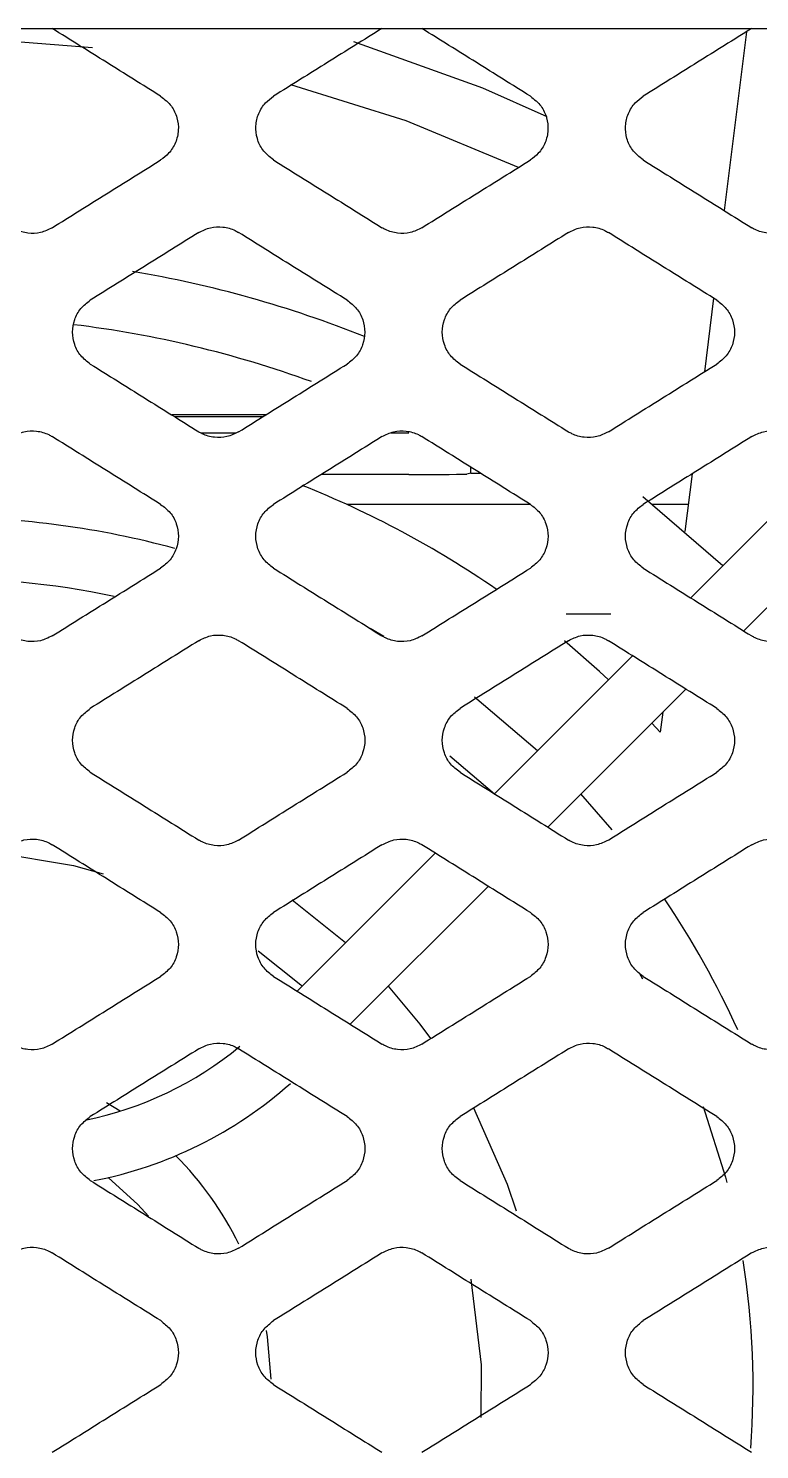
# Model space of a CAD drawing. Header units: millimetres. Extents: x 11355 to 11505, y 8083 to 8171.
# Drawn here: x 11369.824 to 11370.614, y 8089.317 to 8090.854 of the extents above; entities that cross this region are included whole.
import ezdxf

# ---------------------------------------------------------------- set-up
doc = ezdxf.new("R2010")
doc.units = ezdxf.units.MM
doc.layers.add('UPS', color=7, linetype='Continuous')

# ---------------------------------------------------------------- blocks, each defined once
blk = doc.blocks.new('UPS - 2.2kVA (APC SRT2200RMXLI-NC)')
at = {"linetype": 'Continuous'}
for p, q in [((2314.4138, 1376.5248), (2327.7323, 1376.5248)), ((2325.8012, 1376.5212), (2325.7774, 1376.3279)), ((2325.7658, 1376.2331), (2325.756, 1376.1537)), ((2325.2819, 1376.107), (2325.1803, 1376.107)), ((2325.1832, 1376.1052), (2325.2789, 1376.1052)), ((2325.2116, 1376.0876), (2325.2498, 1376.0876)), ((2325.4173, 1376.0876), (2325.4365, 1376.0876)), ((2325.5036, 1376.0442), (2325.5036, 1376.0505)), ((2325.8903, 1376.0584), (2325.7411, 1375.9093)), ((2325.4365, 1376.0426), (2325.3419, 1376.0426)), ((2325.5036, 1376.0442), (2325.4993, 1376.0431)), ((2325.5036, 1376.0442), (2325.5136, 1376.0442)), ((2325.7425, 1376.0433), (2325.7348, 1375.981)), ((2325.7758, 1375.944), (2325.6895, 1376.0184)), ((2325.7985, 1375.8734), (2325.9477, 1376.0226)), ((2325.568, 1376.0102), (2325.3696, 1376.0102)), ((2325.7384, 1376.0102), (2325.6999, 1376.0102)), ((2325.6066, 1375.8919), (2325.6549, 1375.8919)), ((2325.4096, 1375.8675), (2325.3946, 1375.876)), ((2325.6783, 1375.8465), (2325.5291, 1375.6973)), ((2325.5757, 1375.7439), (2325.5073, 1375.8017)), ((2325.5866, 1375.6614), (2325.7358, 1375.8106)), ((2325.7109, 1375.7857), (2325.7082, 1375.764)), ((2325.7082, 1375.764), (2325.699, 1375.7739)), ((2325.4808, 1375.7386), (2325.529, 1375.6972)), ((2325.6564, 1375.6585), (2325.6223, 1375.6972)), ((2325.4651, 1375.6333), (2325.3159, 1375.4841)), ((2325.3733, 1375.4482), (2325.5225, 1375.5974)), ((2325.368, 1375.5362), (2325.3106, 1375.5825)), ((2325.6853, 1375.504), (2325.6891, 1375.4975)), ((2325.1245, 1375.3544), (2325.1098, 1375.3633))]:
    blk.add_line(p, q, dxfattribs=at)
at = {"linetype": 'Continuous', "flags": 128}
for points in [[(2324.9853, 1376.5122), (2325.0079, 1376.5112), (2325.0948, 1376.5043)], [(2325.5861, 1376.4294), (2325.5166, 1376.4603), (2325.377, 1376.5103)], [(2325.3085, 1376.4644), (2325.4333, 1376.4252), (2325.5545, 1376.3748)], [(2325.6524, 1375.8206), (2325.6427, 1375.8295), (2325.6047, 1375.8627)], [(2324.9879, 1375.6343), (2325.0741, 1375.6198), (2325.1063, 1375.6109)], [(2325.2738, 1375.5277), (2325.3198, 1375.4909), (2325.3213, 1375.4895)], [(2325.4604, 1375.4329), (2325.4489, 1375.4484), (2325.4147, 1375.4896)], [(2325.5528, 1375.246), (2325.5431, 1375.2751), (2325.5069, 1375.3575)], [(2325.7544, 1375.3594), (2325.7787, 1375.2828), (2325.7802, 1375.2772)], [(2325.1118, 1375.2826), (2325.1438, 1375.2535), (2325.1553, 1375.2406)], [(2325.5035, 1375.1725), (2325.5147, 1375.0802), (2325.5142, 1375.0232)], [(2325.2878, 1375.0644), (2325.2839, 1375.1102), (2325.2828, 1375.117)]]:
    blk.add_lwpolyline(points, dxfattribs=at)
at = {"linetype": 'Continuous'}
for centre, radius, start, end in [((2324.9353, 1375.0568), 1.2221, 68.222, 80.4561), ((2324.9353, 1375.0568), 1.1561, 69.9696, 83.1017), ((2324.9353, 1375.0568), 1.0476, 55.3545, 68.3899), ((2324.9353, 1375.0568), 0.9392, 74.6687, 90), ((2324.9353, 1375.0568), 0.8732, 77.9055, 91.3888), ((2324.9353, 1375.0568), 0.9392, 24.218, 34.1332), ((2325.0119, 1375.7167), 0.3795, 281.3705, 309.6506), ((2325.0119, 1375.7167), 0.4455, 280.9135, 311.7462), ((2324.9353, 1375.0568), 0.3527, 25.8427, 44.9951), ((2324.9353, 1375.0568), 0.8732, 355.6127, 8.957)]:
    blk.add_arc(centre, radius, start, end, dxfattribs=at)
blk.add_ellipse((2325.4365, 1376.0431), major_axis=(0.0629, 0), ratio=0.008727, start_param=4.712389, end_param=6.248279, dxfattribs=at)
for points, knots in [([(2325.1683, 1376.4516), (2325.1586, 1376.4577), (2325.139, 1376.4699), (2325.1, 1376.4943), (2325.0707, 1376.5126), (2325.0511, 1376.5248)], [0, 0, 0, 0, 0.250053, 0.500107, 1, 1, 1, 1]), ([(2325.4075, 1376.5248), (2325.3977, 1376.5187), (2325.3782, 1376.5065), (2325.3391, 1376.4821), (2325.3098, 1376.4638), (2325.2903, 1376.4516)], [0, 0, 0, 0, 0.2500534, 0.5001068, 1, 1, 1, 1]), ([(2325.5678, 1376.4516), (2325.558, 1376.4577), (2325.5385, 1376.4699), (2325.4994, 1376.4943), (2325.4701, 1376.5126), (2325.4506, 1376.5248)], [0, 0, 0, 0, 0.250053, 0.500107, 1, 1, 1, 1]), ([(2325.807, 1376.5248), (2325.7972, 1376.5187), (2325.7777, 1376.5065), (2325.7386, 1376.4821), (2325.7093, 1376.4638), (2325.6898, 1376.4516)], [0, 0, 0, 0, 0.2500534, 0.5001068, 1, 1, 1, 1]), ([(2325.1683, 1376.4516), (2325.1725, 1376.4482), (2325.1804, 1376.442), (2325.1866, 1376.4285), (2325.1882, 1376.4147), (2325.185, 1376.4012), (2325.1781, 1376.3899), (2325.1714, 1376.3849), (2325.1683, 1376.3826)], [0, 0, 0, 0, 0.194318, 0.360854, 0.528149, 0.695606, 0.862865, 1, 1, 1, 1]), ([(2325.2903, 1376.3826), (2325.2861, 1376.386), (2325.2783, 1376.3922), (2325.2721, 1376.4057), (2325.2705, 1376.4195), (2325.2736, 1376.433), (2325.2806, 1376.4443), (2325.2873, 1376.4493), (2325.2903, 1376.4516)], [0, 0, 0, 0, 0.19432, 0.360812, 0.528037, 0.695467, 0.862768, 1, 1, 1, 1]), ([(2325.5678, 1376.4516), (2325.572, 1376.4482), (2325.5798, 1376.442), (2325.586, 1376.4285), (2325.5876, 1376.4147), (2325.5845, 1376.4012), (2325.5775, 1376.3899), (2325.5708, 1376.3849), (2325.5678, 1376.3826)], [0, 0, 0, 0, 0.1943179, 0.3608544, 0.5281487, 0.6956056, 0.862865, 1, 1, 1, 1]), ([(2325.6898, 1376.3826), (2325.6856, 1376.386), (2325.6777, 1376.3922), (2325.6715, 1376.4057), (2325.6699, 1376.4195), (2325.6731, 1376.433), (2325.68, 1376.4443), (2325.6867, 1376.4493), (2325.6898, 1376.4516)], [0, 0, 0, 0, 0.19432, 0.360812, 0.528037, 0.695467, 0.862768, 1, 1, 1, 1]), ([(2325.0511, 1376.3094), (2325.0609, 1376.3155), (2325.0804, 1376.3277), (2325.1195, 1376.3521), (2325.1488, 1376.3704), (2325.1683, 1376.3826)], [0, 0, 0, 0, 0.250041, 0.500082, 1, 1, 1, 1]), ([(2325.2903, 1376.3826), (2325.3001, 1376.3765), (2325.3196, 1376.3643), (2325.3587, 1376.3399), (2325.388, 1376.3216), (2325.4075, 1376.3094)], [0, 0, 0, 0, 0.250041, 0.500082, 1, 1, 1, 1]), ([(2325.4506, 1376.3094), (2325.4604, 1376.3155), (2325.4799, 1376.3277), (2325.519, 1376.3521), (2325.5483, 1376.3704), (2325.5678, 1376.3826)], [0, 0, 0, 0, 0.250041, 0.500082, 1, 1, 1, 1]), ([(2325.6898, 1376.3826), (2325.6995, 1376.3765), (2325.7191, 1376.3643), (2325.7581, 1376.3399), (2325.7874, 1376.3216), (2325.807, 1376.3094)], [0, 0, 0, 0, 0.250041, 0.500082, 1, 1, 1, 1]), ([(2325.0511, 1376.3094), (2325.047, 1376.3074), (2325.0388, 1376.3033), (2325.0248, 1376.3028), (2325.0145, 1376.3057), (2325.0093, 1376.3087), (2325.008, 1376.3094)], [0, 0, 0, 0, 0.301015, 0.601998, 0.903375, 1, 1, 1, 1]), ([(2325.2095, 1376.3042), (2325.2136, 1376.3062), (2325.2218, 1376.3103), (2325.2358, 1376.3108), (2325.2462, 1376.3079), (2325.2514, 1376.3049), (2325.2526, 1376.3042)], [0, 0, 0, 0, 0.3011575, 0.6022847, 0.903694, 1, 1, 1, 1]), ([(2325.4506, 1376.3094), (2325.4465, 1376.3074), (2325.4383, 1376.3033), (2325.4243, 1376.3028), (2325.414, 1376.3057), (2325.4088, 1376.3087), (2325.4075, 1376.3094)], [0, 0, 0, 0, 0.301015, 0.601998, 0.903375, 1, 1, 1, 1]), ([(2325.609, 1376.3042), (2325.6131, 1376.3062), (2325.6213, 1376.3103), (2325.6353, 1376.3108), (2325.6456, 1376.3079), (2325.6508, 1376.3049), (2325.6521, 1376.3042)], [0, 0, 0, 0, 0.3011575, 0.6022847, 0.903694, 1, 1, 1, 1]), ([(2325.8501, 1376.3094), (2325.846, 1376.3074), (2325.8378, 1376.3033), (2325.8238, 1376.3028), (2325.8134, 1376.3057), (2325.8082, 1376.3087), (2325.807, 1376.3094)], [0, 0, 0, 0, 0.301015, 0.601998, 0.903375, 1, 1, 1, 1]), ([(2325.2095, 1376.3042), (2325.1998, 1376.2981), (2325.1802, 1376.2859), (2325.1411, 1376.2615), (2325.1118, 1376.2432), (2325.0923, 1376.231)], [0, 0, 0, 0, 0.2500459, 0.5000919, 1, 1, 1, 1]), ([(2325.3698, 1376.231), (2325.3601, 1376.2371), (2325.3405, 1376.2493), (2325.3014, 1376.2737), (2325.2721, 1376.292), (2325.2526, 1376.3042)], [0, 0, 0, 0, 0.250046, 0.500092, 1, 1, 1, 1]), ([(2325.609, 1376.3042), (2325.5992, 1376.2981), (2325.5797, 1376.2859), (2325.5406, 1376.2615), (2325.5113, 1376.2432), (2325.4918, 1376.231)], [0, 0, 0, 0, 0.250046, 0.500092, 1, 1, 1, 1]), ([(2325.7693, 1376.231), (2325.7595, 1376.2371), (2325.74, 1376.2493), (2325.7009, 1376.2737), (2325.6716, 1376.292), (2325.6521, 1376.3042)], [0, 0, 0, 0, 0.250046, 0.500092, 1, 1, 1, 1]), ([(2325.0923, 1376.162), (2325.0887, 1376.1648), (2325.0814, 1376.1704), (2325.0748, 1376.1828), (2325.0724, 1376.1965), (2325.0748, 1376.2102), (2325.0814, 1376.2226), (2325.0887, 1376.2282), (2325.0923, 1376.231)], [0, 0, 0, 0, 0.166661, 0.333294, 0.500578, 0.667546, 0.834534, 1, 1, 1, 1]), ([(2325.3698, 1376.231), (2325.3735, 1376.2281), (2325.3808, 1376.2225), (2325.3874, 1376.2101), (2325.3897, 1376.1964), (2325.3873, 1376.1827), (2325.3807, 1376.1704), (2325.3734, 1376.1648), (2325.3698, 1376.162)], [0, 0, 0, 0, 0.166702, 0.333375, 0.500722, 0.667724, 0.834682, 1, 1, 1, 1]), ([(2325.4918, 1376.162), (2325.4881, 1376.1648), (2325.4809, 1376.1704), (2325.4743, 1376.1828), (2325.4719, 1376.1965), (2325.4743, 1376.2102), (2325.4809, 1376.2226), (2325.4882, 1376.2282), (2325.4918, 1376.231)], [0, 0, 0, 0, 0.166661, 0.333294, 0.500578, 0.667546, 0.834534, 1, 1, 1, 1]), ([(2325.7693, 1376.231), (2325.7729, 1376.2281), (2325.7802, 1376.2225), (2325.7868, 1376.2101), (2325.7892, 1376.1964), (2325.7868, 1376.1827), (2325.7802, 1376.1704), (2325.7729, 1376.1648), (2325.7693, 1376.162)], [0, 0, 0, 0, 0.166702, 0.333375, 0.500722, 0.667724, 0.834682, 1, 1, 1, 1]), ([(2325.0923, 1376.162), (2325.1021, 1376.1559), (2325.1216, 1376.1437), (2325.1607, 1376.1193), (2325.19, 1376.101), (2325.2095, 1376.0887)], [0, 0, 0, 0, 0.250035, 0.500069, 1, 1, 1, 1]), ([(2325.2526, 1376.0887), (2325.2624, 1376.0948), (2325.2819, 1376.1071), (2325.321, 1376.1315), (2325.3503, 1376.1498), (2325.3698, 1376.162)], [0, 0, 0, 0, 0.250035, 0.500069, 1, 1, 1, 1]), ([(2325.4918, 1376.162), (2325.5015, 1376.1559), (2325.5211, 1376.1437), (2325.5602, 1376.1193), (2325.5894, 1376.101), (2325.609, 1376.0887)], [0, 0, 0, 0, 0.250035, 0.500069, 1, 1, 1, 1]), ([(2325.6521, 1376.0887), (2325.6619, 1376.0948), (2325.6814, 1376.1071), (2325.7205, 1376.1315), (2325.7498, 1376.1498), (2325.7693, 1376.162)], [0, 0, 0, 0, 0.250035, 0.500069, 1, 1, 1, 1]), ([(2325.008, 1376.0836), (2325.0121, 1376.0856), (2325.0204, 1376.0897), (2325.0344, 1376.0902), (2325.0447, 1376.0873), (2325.0499, 1376.0843), (2325.0511, 1376.0836)], [0, 0, 0, 0, 0.301559, 0.603083, 0.904825, 1, 1, 1, 1]), ([(2325.1683, 1376.0103), (2325.1586, 1376.0164), (2325.139, 1376.0286), (2325.1, 1376.053), (2325.0707, 1376.0714), (2325.0511, 1376.0836)], [0, 0, 0, 0, 0.250039, 0.500077, 1, 1, 1, 1]), ([(2325.2526, 1376.0887), (2325.2485, 1376.0867), (2325.2403, 1376.0826), (2325.2263, 1376.0821), (2325.2159, 1376.085), (2325.2108, 1376.088), (2325.2095, 1376.0887)], [0, 0, 0, 0, 0.30145, 0.602864, 0.90458, 1, 1, 1, 1]), ([(2325.4075, 1376.0836), (2325.3977, 1376.0775), (2325.3782, 1376.0652), (2325.3391, 1376.0408), (2325.3098, 1376.0225), (2325.2903, 1376.0103)], [0, 0, 0, 0, 0.250039, 0.500077, 1, 1, 1, 1]), ([(2325.4075, 1376.0836), (2325.4116, 1376.0856), (2325.4198, 1376.0897), (2325.4338, 1376.0902), (2325.4442, 1376.0873), (2325.4494, 1376.0843), (2325.4506, 1376.0836)], [0, 0, 0, 0, 0.301559, 0.603083, 0.904825, 1, 1, 1, 1]), ([(2325.5678, 1376.0103), (2325.558, 1376.0164), (2325.5385, 1376.0286), (2325.4994, 1376.053), (2325.4701, 1376.0714), (2325.4506, 1376.0836)], [0, 0, 0, 0, 0.250039, 0.500077, 1, 1, 1, 1]), ([(2325.6521, 1376.0887), (2325.648, 1376.0867), (2325.6398, 1376.0826), (2325.6258, 1376.0821), (2325.6154, 1376.085), (2325.6102, 1376.088), (2325.609, 1376.0887)], [0, 0, 0, 0, 0.30145, 0.602864, 0.90458, 1, 1, 1, 1]), ([(2325.807, 1376.0836), (2325.7972, 1376.0775), (2325.7777, 1376.0652), (2325.7386, 1376.0408), (2325.7093, 1376.0225), (2325.6898, 1376.0103)], [0, 0, 0, 0, 0.250039, 0.500077, 1, 1, 1, 1]), ([(2325.807, 1376.0836), (2325.8111, 1376.0856), (2325.8193, 1376.0897), (2325.8333, 1376.0902), (2325.8437, 1376.0873), (2325.8488, 1376.0843), (2325.8501, 1376.0836)], [0, 0, 0, 0, 0.301559, 0.603083, 0.904825, 1, 1, 1, 1]), ([(2325.1683, 1376.0103), (2325.172, 1376.0075), (2325.1793, 1376.0019), (2325.1859, 1375.9895), (2325.1883, 1375.9758), (2325.1858, 1375.9621), (2325.1792, 1375.9497), (2325.172, 1375.9441), (2325.1683, 1375.9413)], [0, 0, 0, 0, 0.166787, 0.333551, 0.500809, 0.667627, 0.8344, 1, 1, 1, 1]), ([(2325.2903, 1375.9413), (2325.2866, 1375.9441), (2325.2794, 1375.9498), (2325.2728, 1375.9622), (2325.2704, 1375.9759), (2325.2728, 1375.9896), (2325.2794, 1376.0019), (2325.2867, 1376.0075), (2325.2903, 1376.0103)], [0, 0, 0, 0, 0.166752, 0.333482, 0.500689, 0.66748, 0.834277, 1, 1, 1, 1]), ([(2325.5678, 1376.0103), (2325.5715, 1376.0075), (2325.5787, 1376.0019), (2325.5853, 1375.9895), (2325.5877, 1375.9758), (2325.5853, 1375.9621), (2325.5787, 1375.9497), (2325.5714, 1375.9441), (2325.5678, 1375.9413)], [0, 0, 0, 0, 0.166787, 0.333551, 0.500809, 0.667627, 0.8344, 1, 1, 1, 1]), ([(2325.6898, 1375.9413), (2325.6861, 1375.9441), (2325.6788, 1375.9498), (2325.6722, 1375.9622), (2325.6698, 1375.9759), (2325.6723, 1375.9896), (2325.6789, 1376.0019), (2325.6861, 1376.0075), (2325.6898, 1376.0103)], [0, 0, 0, 0, 0.166752, 0.333482, 0.500689, 0.66748, 0.834277, 1, 1, 1, 1]), ([(2325.0511, 1375.8681), (2325.0609, 1375.8742), (2325.0804, 1375.8864), (2325.1195, 1375.9108), (2325.1488, 1375.9291), (2325.1683, 1375.9413)], [0, 0, 0, 0, 0.250029, 0.500058, 1, 1, 1, 1]), ([(2325.2903, 1375.9413), (2325.3001, 1375.9352), (2325.3196, 1375.923), (2325.3587, 1375.8986), (2325.388, 1375.8803), (2325.4075, 1375.8681)], [0, 0, 0, 0, 0.250029, 0.500058, 1, 1, 1, 1]), ([(2325.4506, 1375.8681), (2325.4604, 1375.8742), (2325.4799, 1375.8864), (2325.519, 1375.9108), (2325.5483, 1375.9291), (2325.5678, 1375.9413)], [0, 0, 0, 0, 0.250029, 0.500058, 1, 1, 1, 1]), ([(2325.6898, 1375.9413), (2325.6995, 1375.9352), (2325.7191, 1375.923), (2325.7581, 1375.8986), (2325.7874, 1375.8803), (2325.807, 1375.8681)], [0, 0, 0, 0, 0.250029, 0.500058, 1, 1, 1, 1]), ([(2325.0511, 1375.8681), (2325.047, 1375.866), (2325.0388, 1375.862), (2325.0248, 1375.8615), (2325.0144, 1375.8644), (2325.0093, 1375.8674), (2325.008, 1375.8681)], [0, 0, 0, 0, 0.301785, 0.60353, 0.905524, 1, 1, 1, 1]), ([(2325.2095, 1375.8629), (2325.1997, 1375.8568), (2325.1802, 1375.8446), (2325.1411, 1375.8202), (2325.1118, 1375.8019), (2325.0923, 1375.7897)], [0, 0, 0, 0, 0.250032, 0.500063, 1, 1, 1, 1]), ([(2325.2095, 1375.8629), (2325.2136, 1375.865), (2325.2219, 1375.869), (2325.2359, 1375.8695), (2325.2462, 1375.8666), (2325.2514, 1375.8636), (2325.2526, 1375.8629)], [0, 0, 0, 0, 0.3018585, 0.6036777, 0.9056923, 1, 1, 1, 1]), ([(2325.3698, 1375.7897), (2325.3601, 1375.7958), (2325.3405, 1375.808), (2325.3015, 1375.8324), (2325.2722, 1375.8507), (2325.2526, 1375.8629)], [0, 0, 0, 0, 0.250032, 0.500063, 1, 1, 1, 1]), ([(2325.4506, 1375.8681), (2325.4465, 1375.866), (2325.4383, 1375.862), (2325.4242, 1375.8615), (2325.4139, 1375.8644), (2325.4087, 1375.8674), (2325.4075, 1375.8681)], [0, 0, 0, 0, 0.301785, 0.60353, 0.905524, 1, 1, 1, 1]), ([(2325.609, 1375.8629), (2325.5992, 1375.8568), (2325.5797, 1375.8446), (2325.5406, 1375.8202), (2325.5113, 1375.8019), (2325.4918, 1375.7897)], [0, 0, 0, 0, 0.250032, 0.500063, 1, 1, 1, 1]), ([(2325.609, 1375.8629), (2325.6131, 1375.865), (2325.6213, 1375.869), (2325.6354, 1375.8695), (2325.6457, 1375.8666), (2325.6509, 1375.8636), (2325.6521, 1375.8629)], [0, 0, 0, 0, 0.301859, 0.603678, 0.905692, 1, 1, 1, 1]), ([(2325.7693, 1375.7897), (2325.7595, 1375.7958), (2325.74, 1375.808), (2325.7009, 1375.8324), (2325.6716, 1375.8507), (2325.6521, 1375.8629)], [0, 0, 0, 0, 0.250032, 0.500063, 1, 1, 1, 1]), ([(2325.8501, 1375.8681), (2325.846, 1375.866), (2325.8377, 1375.862), (2325.8237, 1375.8615), (2325.8134, 1375.8644), (2325.8082, 1375.8674), (2325.807, 1375.8681)], [0, 0, 0, 0, 0.301785, 0.60353, 0.905524, 1, 1, 1, 1]), ([(2325.0923, 1375.7207), (2325.0887, 1375.7235), (2325.0814, 1375.7291), (2325.0748, 1375.7415), (2325.0724, 1375.7552), (2325.0748, 1375.7689), (2325.0814, 1375.7813), (2325.0887, 1375.7869), (2325.0923, 1375.7897)], [0, 0, 0, 0, 0.166784, 0.333549, 0.500696, 0.667344, 0.83399, 1, 1, 1, 1]), ([(2325.3698, 1375.7897), (2325.3735, 1375.7869), (2325.3808, 1375.7812), (2325.3874, 1375.7688), (2325.3898, 1375.7551), (2325.3873, 1375.7414), (2325.3807, 1375.7291), (2325.3735, 1375.7235), (2325.3698, 1375.7207)], [0, 0, 0, 0, 0.166811, 0.333603, 0.500789, 0.667459, 0.834086, 1, 1, 1, 1]), ([(2325.4918, 1375.7207), (2325.4881, 1375.7235), (2325.4808, 1375.7291), (2325.4742, 1375.7415), (2325.4719, 1375.7552), (2325.4743, 1375.7689), (2325.4809, 1375.7813), (2325.4881, 1375.7869), (2325.4918, 1375.7897)], [0, 0, 0, 0, 0.166784, 0.333549, 0.500696, 0.667344, 0.83399, 1, 1, 1, 1]), ([(2325.7693, 1375.7897), (2325.7729, 1375.7869), (2325.7802, 1375.7812), (2325.7868, 1375.7688), (2325.7892, 1375.7551), (2325.7868, 1375.7414), (2325.7802, 1375.7291), (2325.7729, 1375.7235), (2325.7693, 1375.7207)], [0, 0, 0, 0, 0.166811, 0.333603, 0.500789, 0.667459, 0.834086, 1, 1, 1, 1]), ([(2325.0923, 1375.7207), (2325.1021, 1375.7146), (2325.1216, 1375.7024), (2325.1607, 1375.678), (2325.19, 1375.6596), (2325.2095, 1375.6474)], [0, 0, 0, 0, 0.250023, 0.500046, 1, 1, 1, 1]), ([(2325.2526, 1375.6474), (2325.2624, 1375.6535), (2325.2819, 1375.6658), (2325.321, 1375.6902), (2325.3503, 1375.7085), (2325.3698, 1375.7207)], [0, 0, 0, 0, 0.250023, 0.500046, 1, 1, 1, 1]), ([(2325.4918, 1375.7207), (2325.5015, 1375.7146), (2325.5211, 1375.7024), (2325.5601, 1375.678), (2325.5894, 1375.6596), (2325.609, 1375.6474)], [0, 0, 0, 0, 0.250023, 0.500046, 1, 1, 1, 1]), ([(2325.6521, 1375.6474), (2325.6619, 1375.6535), (2325.6814, 1375.6658), (2325.7205, 1375.6902), (2325.7498, 1375.7085), (2325.7693, 1375.7207)], [0, 0, 0, 0, 0.250023, 0.500046, 1, 1, 1, 1]), ([(2325.008, 1375.6423), (2325.0121, 1375.6443), (2325.0204, 1375.6484), (2325.0344, 1375.6489), (2325.0448, 1375.646), (2325.0499, 1375.643), (2325.0511, 1375.6423)], [0, 0, 0, 0, 0.302064, 0.604086, 0.906311, 1, 1, 1, 1]), ([(2325.2526, 1375.6474), (2325.2485, 1375.6454), (2325.2403, 1375.6413), (2325.2262, 1375.6408), (2325.2159, 1375.6437), (2325.2107, 1375.6467), (2325.2095, 1375.6474)], [0, 0, 0, 0, 0.30202, 0.603998, 0.906207, 1, 1, 1, 1]), ([(2325.4075, 1375.6423), (2325.4116, 1375.6443), (2325.4199, 1375.6484), (2325.4339, 1375.6489), (2325.4442, 1375.646), (2325.4494, 1375.643), (2325.4506, 1375.6423)], [0, 0, 0, 0, 0.302064, 0.604086, 0.906311, 1, 1, 1, 1]), ([(2325.6521, 1375.6474), (2325.648, 1375.6454), (2325.6397, 1375.6413), (2325.6257, 1375.6408), (2325.6154, 1375.6437), (2325.6102, 1375.6467), (2325.609, 1375.6474)], [0, 0, 0, 0, 0.30202, 0.603998, 0.906207, 1, 1, 1, 1]), ([(2325.807, 1375.6423), (2325.8111, 1375.6443), (2325.8193, 1375.6484), (2325.8334, 1375.6489), (2325.8437, 1375.646), (2325.8489, 1375.643), (2325.8501, 1375.6423)], [0, 0, 0, 0, 0.302064, 0.604086, 0.906311, 1, 1, 1, 1]), ([(2325.1683, 1375.569), (2325.1586, 1375.5751), (2325.139, 1375.5873), (2325.1, 1375.6118), (2325.0707, 1375.6301), (2325.0511, 1375.6423)], [0, 0, 0, 0, 0.250025, 0.500049, 1, 1, 1, 1]), ([(2325.4075, 1375.6423), (2325.3977, 1375.6362), (2325.3782, 1375.624), (2325.3391, 1375.5996), (2325.3098, 1375.5812), (2325.2903, 1375.569)], [0, 0, 0, 0, 0.250025, 0.500049, 1, 1, 1, 1]), ([(2325.5678, 1375.569), (2325.558, 1375.5751), (2325.5385, 1375.5873), (2325.4994, 1375.6118), (2325.4701, 1375.6301), (2325.4506, 1375.6423)], [0, 0, 0, 0, 0.250025, 0.500049, 1, 1, 1, 1]), ([(2325.807, 1375.6423), (2325.7972, 1375.6362), (2325.7776, 1375.624), (2325.7386, 1375.5996), (2325.7093, 1375.5812), (2325.6897, 1375.569)], [0, 0, 0, 0, 0.250025, 0.500049, 1, 1, 1, 1]), ([(2325.1683, 1375.569), (2325.172, 1375.5662), (2325.1793, 1375.5606), (2325.1859, 1375.5482), (2325.1883, 1375.5345), (2325.1859, 1375.5208), (2325.1793, 1375.5084), (2325.172, 1375.5028), (2325.1683, 1375.5)], [0, 0, 0, 0, 0.166798, 0.333579, 0.50071, 0.667267, 0.833786, 1, 1, 1, 1]), ([(2325.2903, 1375.5), (2325.2866, 1375.5028), (2325.2793, 1375.5085), (2325.2727, 1375.5209), (2325.2704, 1375.5346), (2325.2728, 1375.5483), (2325.2794, 1375.5606), (2325.2866, 1375.5662), (2325.2903, 1375.569)], [0, 0, 0, 0, 0.166778, 0.33354, 0.500643, 0.667185, 0.833717, 1, 1, 1, 1]), ([(2325.5678, 1375.569), (2325.5715, 1375.5662), (2325.5788, 1375.5606), (2325.5854, 1375.5482), (2325.5877, 1375.5345), (2325.5853, 1375.5208), (2325.5787, 1375.5084), (2325.5715, 1375.5028), (2325.5678, 1375.5)], [0, 0, 0, 0, 0.166798, 0.333579, 0.50071, 0.667267, 0.833786, 1, 1, 1, 1]), ([(2325.6897, 1375.5), (2325.6861, 1375.5028), (2325.6788, 1375.5085), (2325.6722, 1375.5209), (2325.6698, 1375.5346), (2325.6722, 1375.5483), (2325.6788, 1375.5606), (2325.6861, 1375.5662), (2325.6897, 1375.569)], [0, 0, 0, 0, 0.166778, 0.33354, 0.500643, 0.667185, 0.833717, 1, 1, 1, 1]), ([(2325.0512, 1375.4268), (2325.0609, 1375.4329), (2325.0805, 1375.4451), (2325.1195, 1375.4695), (2325.1488, 1375.4878), (2325.1683, 1375.5)], [0, 0, 0, 0, 0.250017, 0.500035, 1, 1, 1, 1]), ([(2325.2903, 1375.5), (2325.3001, 1375.4939), (2325.3196, 1375.4817), (2325.3587, 1375.4573), (2325.388, 1375.439), (2325.4075, 1375.4268)], [0, 0, 0, 0, 0.250017, 0.500035, 1, 1, 1, 1]), ([(2325.4506, 1375.4268), (2325.4604, 1375.4329), (2325.4799, 1375.4451), (2325.519, 1375.4695), (2325.5483, 1375.4878), (2325.5678, 1375.5)], [0, 0, 0, 0, 0.250017, 0.500035, 1, 1, 1, 1]), ([(2325.6897, 1375.5), (2325.6995, 1375.4939), (2325.7191, 1375.4817), (2325.7581, 1375.4573), (2325.7874, 1375.439), (2325.8069, 1375.4268)], [0, 0, 0, 0, 0.250017, 0.500035, 1, 1, 1, 1]), ([(2325.0512, 1375.4268), (2325.047, 1375.4247), (2325.0388, 1375.4206), (2325.0247, 1375.4202), (2325.0144, 1375.4231), (2325.0092, 1375.4261), (2325.008, 1375.4268)], [0, 0, 0, 0, 0.30217, 0.604295, 0.906659, 1, 1, 1, 1]), ([(2325.2095, 1375.4216), (2325.1997, 1375.4155), (2325.1802, 1375.4033), (2325.1411, 1375.3789), (2325.1118, 1375.3606), (2325.0923, 1375.3484)], [0, 0, 0, 0, 0.250018, 0.500036, 1, 1, 1, 1]), ([(2325.2095, 1375.4216), (2325.2136, 1375.4237), (2325.2219, 1375.4278), (2325.2359, 1375.4283), (2325.2463, 1375.4254), (2325.2514, 1375.4223), (2325.2526, 1375.4216)], [0, 0, 0, 0, 0.302193, 0.604341, 0.906715, 1, 1, 1, 1]), ([(2325.3698, 1375.3484), (2325.3601, 1375.3545), (2325.3405, 1375.3667), (2325.3015, 1375.3911), (2325.2722, 1375.4094), (2325.2526, 1375.4216)], [0, 0, 0, 0, 0.250018, 0.500036, 1, 1, 1, 1]), ([(2325.4506, 1375.4268), (2325.4465, 1375.4247), (2325.4382, 1375.4206), (2325.4242, 1375.4202), (2325.4139, 1375.4231), (2325.4087, 1375.4261), (2325.4075, 1375.4268)], [0, 0, 0, 0, 0.30217, 0.604295, 0.906659, 1, 1, 1, 1]), ([(2325.609, 1375.4216), (2325.5992, 1375.4155), (2325.5797, 1375.4033), (2325.5406, 1375.3789), (2325.5113, 1375.3606), (2325.4918, 1375.3484)], [0, 0, 0, 0, 0.250018, 0.500036, 1, 1, 1, 1]), ([(2325.609, 1375.4216), (2325.6131, 1375.4237), (2325.6213, 1375.4278), (2325.6354, 1375.4283), (2325.6457, 1375.4254), (2325.6509, 1375.4223), (2325.6521, 1375.4216)], [0, 0, 0, 0, 0.302193, 0.604341, 0.906715, 1, 1, 1, 1]), ([(2325.7693, 1375.3484), (2325.7595, 1375.3545), (2325.74, 1375.3667), (2325.7009, 1375.3911), (2325.6716, 1375.4094), (2325.6521, 1375.4216)], [0, 0, 0, 0, 0.250018, 0.500036, 1, 1, 1, 1]), ([(2325.8501, 1375.4268), (2325.846, 1375.4247), (2325.8377, 1375.4206), (2325.8237, 1375.4202), (2325.8133, 1375.4231), (2325.8082, 1375.4261), (2325.8069, 1375.4268)], [0, 0, 0, 0, 0.30217, 0.604295, 0.906659, 1, 1, 1, 1]), ([(2325.0923, 1375.2794), (2325.0887, 1375.2822), (2325.0814, 1375.2878), (2325.0748, 1375.3002), (2325.0724, 1375.3139), (2325.0748, 1375.3276), (2325.0814, 1375.34), (2325.0887, 1375.3456), (2325.0923, 1375.3484)], [0, 0, 0, 0, 0.166759, 0.333503, 0.500579, 0.667051, 0.833507, 1, 1, 1, 1]), ([(2325.3698, 1375.3484), (2325.3735, 1375.3456), (2325.3808, 1375.34), (2325.3874, 1375.3275), (2325.3898, 1375.3139), (2325.3874, 1375.3002), (2325.3808, 1375.2878), (2325.3735, 1375.2822), (2325.3698, 1375.2794)], [0, 0, 0, 0, 0.166771, 0.333527, 0.500619, 0.6671, 0.833548, 1, 1, 1, 1]), ([(2325.4918, 1375.2794), (2325.4881, 1375.2822), (2325.4808, 1375.2878), (2325.4742, 1375.3002), (2325.4718, 1375.3139), (2325.4742, 1375.3276), (2325.4809, 1375.34), (2325.4881, 1375.3456), (2325.4918, 1375.3484)], [0, 0, 0, 0, 0.166759, 0.333503, 0.500579, 0.667051, 0.833507, 1, 1, 1, 1]), ([(2325.7693, 1375.3484), (2325.7729, 1375.3456), (2325.7802, 1375.34), (2325.7868, 1375.3275), (2325.7892, 1375.3139), (2325.7868, 1375.3002), (2325.7802, 1375.2878), (2325.7729, 1375.2822), (2325.7693, 1375.2794)], [0, 0, 0, 0, 0.166771, 0.333527, 0.500619, 0.6671, 0.833548, 1, 1, 1, 1]), ([(2325.0923, 1375.2794), (2325.1021, 1375.2733), (2325.1216, 1375.2611), (2325.1607, 1375.2367), (2325.19, 1375.2183), (2325.2095, 1375.2061)], [0, 0, 0, 0, 0.250012, 0.500024, 1, 1, 1, 1]), ([(2325.2526, 1375.2061), (2325.2624, 1375.2122), (2325.2819, 1375.2245), (2325.321, 1375.2489), (2325.3503, 1375.2672), (2325.3698, 1375.2794)], [0, 0, 0, 0, 0.250012, 0.500024, 1, 1, 1, 1]), ([(2325.4918, 1375.2794), (2325.5015, 1375.2733), (2325.5211, 1375.2611), (2325.5601, 1375.2367), (2325.5894, 1375.2183), (2325.609, 1375.2061)], [0, 0, 0, 0, 0.250012, 0.500024, 1, 1, 1, 1]), ([(2325.6521, 1375.2061), (2325.6619, 1375.2122), (2325.6814, 1375.2245), (2325.7205, 1375.2489), (2325.7498, 1375.2672), (2325.7693, 1375.2794)], [0, 0, 0, 0, 0.2500119, 0.5000239, 1, 1, 1, 1]), ([(2325.008, 1375.201), (2325.0121, 1375.203), (2325.0204, 1375.2071), (2325.0344, 1375.2076), (2325.0448, 1375.2047), (2325.0499, 1375.2017), (2325.0512, 1375.201)], [0, 0, 0, 0, 0.30226, 0.604474, 0.906937, 1, 1, 1, 1]), ([(2325.1684, 1375.1278), (2325.1586, 1375.1339), (2325.1391, 1375.1461), (2325.1, 1375.1705), (2325.0707, 1375.1888), (2325.0512, 1375.201)], [0, 0, 0, 0, 0.250011, 0.500023, 1, 1, 1, 1]), ([(2325.2526, 1375.2061), (2325.2485, 1375.2041), (2325.2403, 1375.2), (2325.2262, 1375.1995), (2325.2159, 1375.2024), (2325.2107, 1375.2054), (2325.2095, 1375.2061)], [0, 0, 0, 0, 0.30225, 0.604454, 0.906912, 1, 1, 1, 1]), ([(2325.4075, 1375.201), (2325.3977, 1375.1949), (2325.3782, 1375.1827), (2325.3391, 1375.1583), (2325.3098, 1375.14), (2325.2903, 1375.1278)], [0, 0, 0, 0, 0.2500115, 0.5000229, 1, 1, 1, 1]), ([(2325.4075, 1375.201), (2325.4116, 1375.203), (2325.4199, 1375.2071), (2325.4339, 1375.2076), (2325.4442, 1375.2047), (2325.4494, 1375.2017), (2325.4506, 1375.201)], [0, 0, 0, 0, 0.30226, 0.604474, 0.906937, 1, 1, 1, 1]), ([(2325.5678, 1375.1278), (2325.5581, 1375.1339), (2325.5385, 1375.1461), (2325.4995, 1375.1705), (2325.4702, 1375.1888), (2325.4506, 1375.201)], [0, 0, 0, 0, 0.2500115, 0.5000229, 1, 1, 1, 1]), ([(2325.6521, 1375.2061), (2325.648, 1375.2041), (2325.6397, 1375.2), (2325.6257, 1375.1995), (2325.6153, 1375.2024), (2325.6102, 1375.2054), (2325.609, 1375.2061)], [0, 0, 0, 0, 0.30225, 0.604454, 0.906912, 1, 1, 1, 1]), ([(2325.8069, 1375.201), (2325.7972, 1375.1949), (2325.7776, 1375.1827), (2325.7386, 1375.1583), (2325.7093, 1375.14), (2325.6897, 1375.1278)], [0, 0, 0, 0, 0.2500115, 0.5000229, 1, 1, 1, 1]), ([(2325.8069, 1375.201), (2325.8111, 1375.203), (2325.8193, 1375.2071), (2325.8334, 1375.2076), (2325.8437, 1375.2047), (2325.8489, 1375.2017), (2325.8501, 1375.201)], [0, 0, 0, 0, 0.30226, 0.604474, 0.906937, 1, 1, 1, 1]), ([(2325.1684, 1375.1278), (2325.172, 1375.1249), (2325.1793, 1375.1193), (2325.1859, 1375.1069), (2325.1883, 1375.0932), (2325.1859, 1375.0795), (2325.1793, 1375.0672), (2325.172, 1375.0615), (2325.1684, 1375.0587)], [0, 0, 0, 0, 0.166756, 0.333497, 0.500568, 0.66701, 0.833424, 1, 1, 1, 1]), ([(2325.2903, 1375.0587), (2325.2866, 1375.0615), (2325.2793, 1375.0672), (2325.2727, 1375.0796), (2325.2704, 1375.0933), (2325.2728, 1375.107), (2325.2794, 1375.1193), (2325.2866, 1375.1249), (2325.2903, 1375.1278)], [0, 0, 0, 0, 0.166752, 0.33349, 0.500555, 0.666993, 0.83341, 1, 1, 1, 1]), ([(2325.5678, 1375.1278), (2325.5715, 1375.1249), (2325.5788, 1375.1193), (2325.5854, 1375.1069), (2325.5877, 1375.0932), (2325.5853, 1375.0795), (2325.5787, 1375.0672), (2325.5715, 1375.0615), (2325.5678, 1375.0587)], [0, 0, 0, 0, 0.166756, 0.333497, 0.500568, 0.66701, 0.833424, 1, 1, 1, 1]), ([(2325.6897, 1375.0587), (2325.6861, 1375.0615), (2325.6788, 1375.0672), (2325.6722, 1375.0796), (2325.6698, 1375.0933), (2325.6722, 1375.107), (2325.6788, 1375.1193), (2325.6861, 1375.1249), (2325.6897, 1375.1278)], [0, 0, 0, 0, 0.166752, 0.33349, 0.500555, 0.666993, 0.83341, 1, 1, 1, 1]), ([(2325.0512, 1374.9855), (2325.0609, 1374.9916), (2325.0805, 1375.0038), (2325.1195, 1375.0282), (2325.1488, 1375.0465), (2325.1684, 1375.0587)], [0, 0, 0, 0, 0.250007, 0.500014, 1, 1, 1, 1]), ([(2325.2903, 1375.0587), (2325.3, 1375.0526), (2325.3196, 1375.0404), (2325.3586, 1375.016), (2325.3879, 1374.9977), (2325.4075, 1374.9855)], [0, 0, 0, 0, 0.250007, 0.5000141, 1, 1, 1, 1]), ([(2325.4506, 1374.9855), (2325.4604, 1374.9916), (2325.4799, 1375.0038), (2325.519, 1375.0282), (2325.5483, 1375.0465), (2325.5678, 1375.0587)], [0, 0, 0, 0, 0.250007, 0.5000141, 1, 1, 1, 1]), ([(2325.6897, 1375.0587), (2325.6995, 1375.0526), (2325.719, 1375.0404), (2325.7581, 1375.016), (2325.7874, 1374.9977), (2325.8069, 1374.9855)], [0, 0, 0, 0, 0.250007, 0.500014, 1, 1, 1, 1])]:
    blk.add_open_spline(points, degree=3, knots=knots, dxfattribs=at)

msp = doc.modelspace()

# ---------------------------------------------------------------- block references
at = {"layer": 'UPS'}
msp.add_blockref('UPS - 2.2kVA (APC SRT2200RMXLI-NC)', (9044.799, 6714.3289), dxfattribs=at)

doc.saveas('drawing.dxf')
